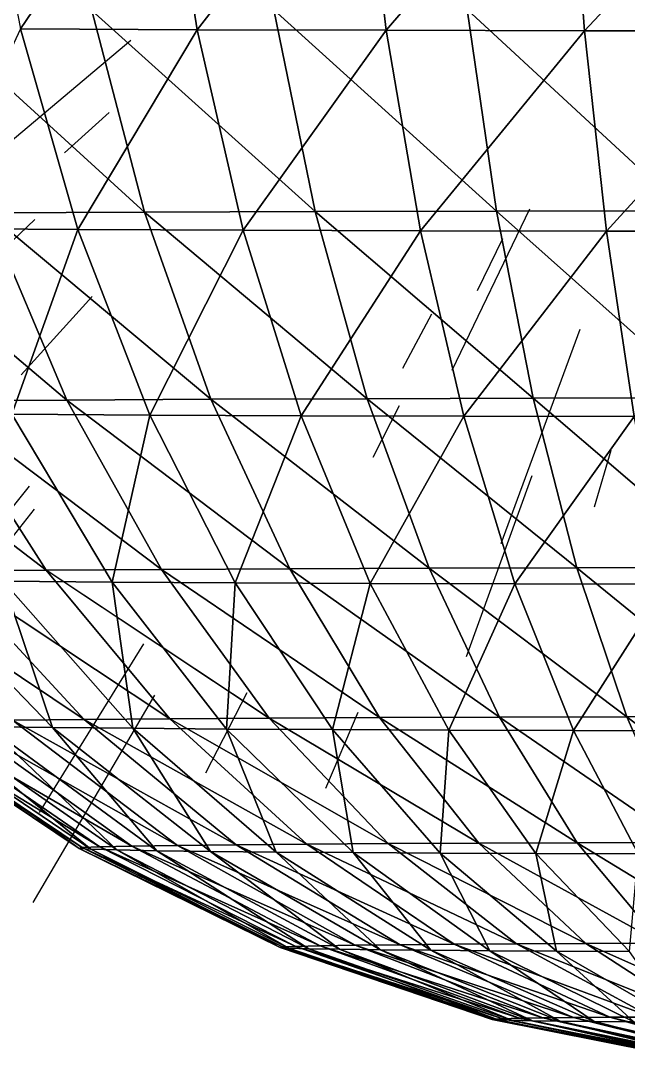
# Model space of a CAD drawing. Header units: metres. Extents: x -186 to 389, y -250 to 250.
# Drawn here: x -33.4 to 55.2, y -248 to -95.8 of the extents above; entities that cross this region are included whole.
import ezdxf

# ---------------------------------------------------------------- set-up
doc = ezdxf.new("R2010")
doc.units = ezdxf.units.M

msp = doc.modelspace()

# ---------------------------------------------------------------- linework, layer by layer
for p, q in [((-17.363129, -98.66415, -802.4123), (-54.31601, -129.72948, -864.186)), ((-20.531578, -109.169624, -794.77844), (-27.042236, -115.06655, -804.96375)), ((40.777695, -123.28554, -398.1447), (29.48027, -146.80388, -358.4521)), ((-31.396988, -124.80233, -776.9814), (-41.581573, -134.47575, -790.2173)), ((36.868988, -127.6236, -401.9442), (33.135643, -135.1708, -389.86417)), ((-23.027779, -136.00262, -774.6471), (-33.37892, -147.44542, -788.81824)), ((26.473053, -138.59825, -799.5706), (22.279938, -146.50224, -810.59717)), ((48.149246, -140.81772, -804.9207), (36.63379, -172.09169, -849.0503)), ((21.788246, -151.96884, -425.13937), (17.916924, -159.491, -416.17633)), ((52.682755, -158.49121, -420.09253), (50.212387, -166.76584, -410.37512)), ((41.159817, -162.15369, -426.6488), (31.56578, -188.5932, -397.3697)), ((-32.189636, -163.70401, -473.07166), (-40.70764, -174.25273, -464.492)), ((-31.496078, -167.03769, -735.8642), (-47.470993, -187.33038, -751.61444)), ((-15.550949, -186.68845, -488.7597), (-30.77211, -211.28032, -473.28732)), ((-13.942314, -194.15387, -499.8109), (-31.69719, -224.40756, -483.23022)), ((-0.43743896, -193.85788, -486.49957), (-6.497963, -205.55551, -479.27563)), ((15.744736, -196.72508, -478.93347), (11.015961, -207.76619, -471.78973))]:
    msp.add_line(p, q)
for points in [[(-39.541824, -66.07909, -802.8434), (-33.46762, -96.98453, -794.0485), (-12.62368, -66.19447, -819.3707), (-12.62358, -66.194374, -819.3706)], [(-33.46762, -96.98453, -794.0485), (-7.721222, -97.094894, -809.85645), (-12.62368, -66.19447, -819.3707), (-12.62358, -66.194374, -819.3706)], [(-12.62368, -66.19447, -819.3707), (-7.721222, -97.094894, -809.85645), (16.221573, -66.28435, -832.24335), (16.221672, -66.28425, -832.2432)], [(-7.721222, -97.094894, -809.85645), (19.8684, -97.18085, -822.1687), (16.221573, -66.28435, -832.24335), (16.221672, -66.28425, -832.2432)], [(16.221573, -66.28435, -832.24335), (19.8684, -97.18085, -822.1687), (46.500175, -66.34716, -841.2408), (46.500275, -66.34706, -841.24066)], [(19.8684, -97.18085, -822.1687), (48.82898, -97.24093, -830.77454), (46.500175, -66.34716, -841.2408), (46.500275, -66.34706, -841.24066)], [(46.500175, -66.34716, -841.2408), (48.82898, -97.24093, -830.77454), (77.69429, -66.38184, -846.2092), (77.69439, -66.381744, -846.2091)], [(48.82898, -97.24093, -830.77454), (78.66527, -97.2741, -835.5267), (77.69429, -66.38184, -846.2092), (77.69439, -66.381744, -846.2091)], [(-23.078423, -94.304085, -410.10956), (-15.37114, -123.717964, -422.14343), (-47.53618, -94.42792, -427.84613), (-47.53608, -94.42782, -427.84604)], [(3.4852142, -94.203606, -395.71698), (9.52906, -123.62377, -408.65216), (-23.078423, -94.304085, -410.10956), (-23.078323, -94.303986, -410.10947)], [(9.52906, -123.62377, -408.65216), (-15.37114, -123.717964, -422.14343), (-23.078423, -94.304085, -410.10956), (-23.078323, -94.303986, -410.10947)], [(31.700325, -94.1282, -384.91473), (35.977303, -123.55308, -398.52634), (3.4852142, -94.203606, -395.71698), (3.4853141, -94.20351, -395.7169)], [(35.977303, -123.55308, -398.52634), (9.52906, -123.62377, -408.65216), (3.4852142, -94.203606, -395.71698), (3.4853141, -94.20351, -395.7169)], [(61.084, -94.07914, -377.88763), (63.520943, -123.507095, -391.9393), (31.700325, -94.1282, -384.91473), (31.700424, -94.1281, -384.91464)], [(63.520943, -123.507095, -391.9393), (35.977303, -123.55308, -398.52634), (31.700325, -94.1282, -384.91473), (31.700424, -94.1281, -384.91464)], [(-15.37114, -123.717964, -422.14343), (-38.297333, -123.83404, -438.76935), (-47.53618, -94.42792, -427.84613), (-47.53608, -94.42782, -427.84604)], [(-47.103317, -126.105995, -764.1984), (-25.109772, -126.23055, -782.0398), (-33.46762, -96.98453, -794.0485), (-33.46752, -96.98443, -794.0484)], [(-33.46762, -96.98453, -794.0485), (-25.109772, -126.23055, -782.0398), (-7.721222, -97.094894, -809.85645), (-7.721122, -97.094795, -809.8563)], [(-25.109772, -126.23055, -782.0398), (-0.9756317, -126.33401, -796.85785), (-7.721222, -97.094894, -809.85645), (-7.721122, -97.094795, -809.8563)], [(-7.721222, -97.094894, -809.85645), (-0.9756317, -126.33401, -796.85785), (19.8684, -97.18085, -822.1687), (19.8685, -97.18075, -822.1686)], [(-0.9756317, -126.33401, -796.85785), (24.8863, -126.41458, -808.3991), (19.8684, -97.18085, -822.1687), (19.8685, -97.18075, -822.1686)], [(19.8684, -97.18085, -822.1687), (24.8863, -126.41458, -808.3991), (48.82898, -97.24093, -830.77454), (48.82908, -97.24083, -830.7744)], [(24.8863, -126.41458, -808.3991), (52.033363, -126.470894, -816.46594), (48.82898, -97.24093, -830.77454), (48.82908, -97.24083, -830.7744)], [(48.82898, -97.24093, -830.77454), (52.033363, -126.470894, -816.46594), (78.66527, -97.2741, -835.5267), (78.66537, -97.274, -835.52655)], [(52.033363, -126.470894, -816.46594), (80.00125, -126.50199, -820.92053), (78.66527, -97.2741, -835.5267), (78.66537, -97.274, -835.52655)], [(-38.297333, -123.83404, -438.76935), (-26.692192, -151.12129, -452.55762), (-58.85721, -123.97001, -458.24542), (-58.85711, -123.96991, -458.24533)], [(-26.692192, -151.12129, -452.55762), (-45.526794, -151.24586, -470.39935), (-58.85721, -123.97001, -458.24542), (-58.85711, -123.96991, -458.24533)], [(-15.37114, -123.717964, -422.14343), (-5.68985, -151.01495, -437.32684), (-38.297333, -123.83404, -438.76935), (-38.297234, -123.83394, -438.76926)], [(-5.68985, -151.01495, -437.32684), (-26.692192, -151.12129, -452.55762), (-38.297333, -123.83404, -438.76935), (-38.297234, -123.83394, -438.76926)], [(9.52906, -123.62377, -408.65216), (17.12088, -150.92868, -424.9677), (-15.37114, -123.717964, -422.14343), (-15.371039, -123.717865, -422.14334)], [(17.12088, -150.92868, -424.9677), (-5.68985, -151.01495, -437.32684), (-15.37114, -123.717964, -422.14343), (-15.371039, -123.717865, -422.14334)], [(35.977303, -123.55308, -398.52634), (41.349747, -150.86392, -415.69162), (9.52906, -123.62377, -408.65216), (9.5291605, -123.62367, -408.65207)], [(41.349747, -150.86392, -415.69162), (17.12088, -150.92868, -424.9677), (9.52906, -123.62377, -408.65216), (9.5291605, -123.62367, -408.65207)], [(63.520943, -123.507095, -391.9393), (66.58208, -150.8218, -409.6573), (35.977303, -123.55308, -398.52634), (35.9774, -123.55298, -398.52625)], [(66.58208, -150.8218, -409.6573), (41.349747, -150.86392, -415.69162), (35.977303, -123.55308, -398.52634), (35.9774, -123.55298, -398.52625)], [(-47.103317, -126.105995, -764.1984), (-34.75923, -153.2026, -750.6785), (-25.109772, -126.23055, -782.0398), (-25.109673, -126.23045, -782.0397)], [(-34.75923, -153.2026, -750.6785), (-14.611252, -153.31671, -767.02277), (-25.109772, -126.23055, -782.0398), (-25.109673, -126.23045, -782.0397)], [(-25.109772, -126.23055, -782.0398), (-14.611252, -153.31671, -767.02277), (-0.9756317, -126.33401, -796.85785), (-0.9755317, -126.33391, -796.8577)], [(-14.611252, -153.31671, -767.02277), (7.4976807, -153.41148, -780.59735), (-0.9756317, -126.33401, -796.85785), (-0.9755317, -126.33391, -796.8577)], [(-0.9756317, -126.33401, -796.85785), (7.4976807, -153.41148, -780.59735), (24.8863, -126.41458, -808.3991), (24.886398, -126.41448, -808.399)], [(7.4976807, -153.41148, -780.59735), (31.189438, -153.4853, -791.1701), (24.8863, -126.41458, -808.3991), (24.886398, -126.41448, -808.399)], [(24.8863, -126.41458, -808.3991), (31.189438, -153.4853, -791.1701), (52.033363, -126.470894, -816.46594), (52.033463, -126.470795, -816.4658)], [(31.189438, -153.4853, -791.1701), (56.058456, -153.5369, -798.56006), (52.033363, -126.470894, -816.46594), (52.033463, -126.470795, -816.4658)], [(52.033363, -126.470894, -816.46594), (56.058456, -153.5369, -798.56006), (80.00125, -126.50199, -820.92053), (80.00135, -126.50189, -820.9204)], [(-45.526794, -151.24586, -470.39935), (-29.70636, -175.93387, -484.87723), (-61.871384, -151.38652, -490.5468), (-61.871284, -151.38641, -490.54672)], [(-29.70636, -175.93387, -484.87723), (-44.274124, -176.05923, -502.8344), (-61.871384, -151.38652, -490.5468), (-61.871284, -151.38641, -490.54672)], [(-26.692192, -151.12129, -452.55762), (-12.919289, -175.82285, -468.9751), (-45.526794, -151.24586, -470.39935), (-45.526695, -151.24576, -470.39926)], [(-12.919289, -175.82285, -468.9751), (-29.70636, -175.93387, -484.87723), (-45.526794, -151.24586, -470.39935), (-45.526695, -151.24576, -470.39926)], [(-5.68985, -151.01495, -437.32684), (5.799858, -175.72809, -455.40012), (-26.692192, -151.12129, -452.55762), (-26.692093, -151.12119, -452.55753)], [(5.799858, -175.72809, -455.40012), (-12.919289, -175.82285, -468.9751), (-26.692192, -151.12129, -452.55762), (-26.692093, -151.12119, -452.55753)], [(17.12088, -150.92868, -424.9677), (26.13079, -175.65117, -444.38452), (-5.68985, -151.01495, -437.32684), (-5.6897497, -151.01485, -437.32675)], [(26.13079, -175.65117, -444.38452), (5.799858, -175.72809, -455.40012), (-5.68985, -151.01495, -437.32684), (-5.6897497, -151.01485, -437.32675)], [(41.349747, -150.86392, -415.69162), (47.725697, -175.59344, -436.11682), (17.12088, -150.92868, -424.9677), (17.12098, -150.92857, -424.96762)], [(47.725697, -175.59344, -436.11682), (26.13079, -175.65117, -444.38452), (17.12088, -150.92868, -424.9677), (17.12098, -150.92857, -424.96762)], [(66.58208, -150.8218, -409.6573), (70.214966, -175.55591, -430.73853), (41.349747, -150.86392, -415.69162), (41.349846, -150.86382, -415.69153)], [(70.214966, -175.55591, -430.73853), (47.725697, -175.59344, -436.11682), (41.349747, -150.86392, -415.69162), (41.349846, -150.86382, -415.69153)], [(-36.011856, -177.5607, -717.9002), (-20.10936, -177.6779, -734.6868), (-34.75923, -153.2026, -750.6785), (-34.759132, -153.2025, -750.6784)], [(-34.75923, -153.2026, -750.6785), (-20.10936, -177.6779, -734.6868), (-14.611252, -153.31671, -767.02277), (-14.611152, -153.3166, -767.02264)], [(-20.10936, -177.6779, -734.6868), (-2.151703, -177.7796, -749.2543), (-14.611252, -153.31671, -767.02277), (-14.611152, -153.3166, -767.02264)], [(-14.611252, -153.31671, -767.02277), (-2.151703, -177.7796, -749.2543), (7.4976807, -153.41148, -780.59735), (7.497781, -153.41138, -780.5972)], [(-2.151703, -177.7796, -749.2543), (17.55375, -177.86407, -761.35315), (7.4976807, -153.41148, -780.59735), (7.497781, -153.41138, -780.5972)], [(7.4976807, -153.41148, -780.59735), (17.55375, -177.86407, -761.35315), (31.189438, -153.4853, -791.1701), (31.189537, -153.4852, -791.17)], [(17.55375, -177.86407, -761.35315), (38.669937, -177.92986, -770.7765), (31.189438, -153.4853, -791.1701), (31.189537, -153.4852, -791.17)], [(31.189438, -153.4853, -791.1701), (38.669937, -177.92986, -770.7765), (56.058456, -153.5369, -798.56006), (56.058556, -153.53679, -798.55994)], [(38.669937, -177.92986, -770.7765), (60.835403, -177.97583, -777.3631), (56.058456, -153.5369, -798.56006), (56.058556, -153.53679, -798.55994)], [(-44.274124, -176.05923, -502.8344), (-24.208282, -197.71954, -516.8909), (-56.37329, -176.19681, -522.5394), (-56.37319, -176.1967, -522.5393)], [(-24.208282, -197.71954, -516.8909), (-34.624695, -197.83797, -533.85535), (-56.37329, -176.19681, -522.5394), (-56.37319, -176.1967, -522.5393)], [(-29.70636, -175.93387, -484.87723), (-11.666626, -197.6116, -501.43127), (-44.274124, -176.05923, -502.8344), (-44.274025, -176.05913, -502.83432)], [(-11.666626, -197.6116, -501.43127), (-24.208282, -197.71954, -516.8909), (-44.274124, -176.05923, -502.8344), (-44.274025, -176.05913, -502.83432)], [(-12.919289, -175.82285, -468.9751), (2.7856674, -197.51602, -487.7408), (-29.70636, -175.93387, -484.87723), (-29.70626, -175.93376, -484.87714)], [(2.7856674, -197.51602, -487.7408), (-11.666626, -197.6116, -501.43127), (-29.70636, -175.93387, -484.87723), (-29.70626, -175.93376, -484.87714)], [(5.799858, -175.72809, -455.40012), (18.901329, -197.43443, -476.05383), (-12.919289, -175.82285, -468.9751), (-12.9191885, -175.82274, -468.975)], [(18.901329, -197.43443, -476.05383), (2.7856674, -197.51602, -487.7408), (-12.919289, -175.82285, -468.9751), (-12.9191885, -175.82274, -468.975)], [(26.13079, -175.65117, -444.38452), (36.404606, -197.36823, -466.5703), (5.799858, -175.72809, -455.40012), (5.799958, -175.72798, -455.40002)], [(36.404606, -197.36823, -466.5703), (18.901329, -197.43443, -476.05383), (5.799858, -175.72809, -455.40012), (5.799958, -175.72798, -455.40002)], [(47.725697, -175.59344, -436.11682), (54.996075, -197.31853, -459.4525), (26.13079, -175.65117, -444.38452), (26.13089, -175.65106, -444.38443)], [(54.996075, -197.31853, -459.4525), (36.404606, -197.36823, -466.5703), (26.13079, -175.65117, -444.38452), (26.13089, -175.65106, -444.38443)], [(70.214966, -175.55591, -430.73853), (74.35752, -197.28621, -454.82224), (47.725697, -175.59344, -436.11682), (47.725796, -175.59334, -436.11673)], [(74.35752, -197.28621, -454.82224), (54.996075, -197.31853, -459.4525), (47.725697, -175.59344, -436.11682), (47.725796, -175.59334, -436.11673)], [(-38.26616, -198.77747, -668.427), (-28.782425, -198.89966, -685.9298), (-49.58719, -177.43002, -699.1815), (-49.58709, -177.42992, -699.1814)], [(-49.58719, -177.43002, -699.1815), (-28.782425, -198.89966, -685.9298), (-36.011856, -177.5607, -717.9002), (-36.011757, -177.5606, -717.9001)], [(-28.782425, -198.89966, -685.9298), (-17.095139, -199.01218, -702.0451), (-36.011856, -177.5607, -717.9002), (-36.011757, -177.5606, -717.9001)], [(-36.011856, -177.5607, -717.9002), (-17.095139, -199.01218, -702.0451), (-20.10936, -177.6779, -734.6868), (-20.10926, -177.6778, -734.6867)], [(-17.095139, -199.01218, -702.0451), (-3.4043884, -199.11307, -716.497), (-20.10936, -177.6779, -734.6868), (-20.10926, -177.6778, -734.6867)], [(-20.10936, -177.6779, -734.6868), (-3.4043884, -199.11307, -716.497), (-2.151703, -177.7796, -749.2543), (-2.151603, -177.7795, -749.25415)], [(-3.4043884, -199.11307, -716.497), (12.055695, -199.20062, -729.0384), (-2.151703, -177.7796, -749.2543), (-2.151603, -177.7795, -749.25415)], [(-2.151703, -177.7796, -749.2543), (12.055695, -199.20062, -729.0384), (17.55375, -177.86407, -761.35315), (17.553848, -177.86397, -761.353)], [(12.055695, -199.20062, -729.0384), (29.02047, -199.27335, -739.4545), (17.55375, -177.86407, -761.35315), (17.553848, -177.86397, -761.353)], [(17.55375, -177.86407, -761.35315), (29.02047, -199.27335, -739.4545), (38.669937, -177.92986, -770.7765), (38.670036, -177.92975, -770.77637)], [(29.02047, -199.27335, -739.4545), (47.19979, -199.32999, -747.5673), (38.669937, -177.92986, -770.7765), (38.670036, -177.92975, -770.77637)], [(38.669937, -177.92986, -770.7765), (47.19979, -199.32999, -747.5673), (60.835403, -177.97583, -777.3631), (60.835503, -177.97572, -777.363)], [(47.19979, -199.32999, -747.5673), (66.28247, -199.36957, -753.2378), (60.835403, -177.97583, -777.3631), (60.835503, -177.97572, -777.363)], [(-34.624695, -197.83797, -533.85535), (-10.572639, -216.09409, -546.4094), (-42.737656, -197.96487, -552.0342), (-42.737556, -197.96477, -552.03406)], [(-24.208282, -197.71954, -516.8909), (-2.0172272, -215.9968, -532.4759), (-34.624695, -197.83797, -533.85535), (-34.624596, -197.83786, -533.8552)], [(-2.0172272, -215.9968, -532.4759), (-10.572639, -216.09409, -546.4094), (-34.624695, -197.83797, -533.85535), (-34.624596, -197.83786, -533.8552)], [(-11.666626, -197.6116, -501.43127), (8.283737, -215.90814, -519.7782), (-24.208282, -197.71954, -516.8909), (-24.208183, -197.71944, -516.8908)], [(8.283737, -215.90814, -519.7782), (-2.0172272, -215.9968, -532.4759), (-24.208282, -197.71954, -516.8909), (-24.208183, -197.71944, -516.8908)], [(2.7856674, -197.51602, -487.7408), (20.153992, -215.82965, -508.5337), (-11.666626, -197.6116, -501.43127), (-11.666526, -197.6115, -501.43118)], [(20.153992, -215.82965, -508.5337), (8.283737, -215.90814, -519.7782), (-11.666626, -197.6116, -501.43127), (-11.666526, -197.6115, -501.43118)], [(18.901329, -197.43443, -476.05383), (33.390427, -215.76263, -498.93475), (2.7856674, -197.51602, -487.7408), (2.7857673, -197.51591, -487.74072)], [(33.390427, -215.76263, -498.93475), (20.153992, -215.82965, -508.5337), (2.7856674, -197.51602, -487.7408), (2.7857673, -197.51591, -487.74072)], [(36.404606, -197.36823, -466.5703), (47.76657, -215.70825, -491.14554), (18.901329, -197.43443, -476.05383), (18.901428, -197.43433, -476.05374)], [(47.76657, -215.70825, -491.14554), (33.390427, -215.76263, -498.93475), (18.901329, -197.43443, -476.05383), (18.901428, -197.43433, -476.05374)], [(54.996075, -197.31853, -459.4525), (63.03648, -215.66743, -485.29938), (36.404606, -197.36823, -466.5703), (36.404705, -197.36812, -466.57022)], [(63.03648, -215.66743, -485.29938), (47.76657, -215.70825, -491.14554), (36.404606, -197.36823, -466.5703), (36.404705, -197.36812, -466.57022)], [(74.35752, -197.28621, -454.82224), (78.9388, -215.64088, -481.49634), (54.996075, -197.31853, -459.4525), (54.996174, -197.31842, -459.45242)], [(78.9388, -215.64088, -481.49634), (63.03648, -215.66743, -485.29938), (54.996075, -197.31853, -459.4525), (54.996174, -197.31842, -459.45242)], [(-51.539703, -198.23537, -590.77563), (-24.465607, -216.42046, -593.1603), (-52.07817, -198.37428, -610.6753), (-52.07807, -198.37418, -610.6752)], [(-24.465607, -216.42046, -593.1603), (-24.907867, -216.53458, -609.5047), (-52.07817, -198.37428, -610.6753), (-52.07807, -198.37418, -610.6752)], [(-52.07817, -198.37428, -610.6753), (-24.907867, -216.53458, -609.5047), (-50.014557, -198.51251, -630.475), (-50.014458, -198.5124, -630.47485)], [(-48.408325, -198.0981, -571.11646), (-21.893692, -216.30772, -577.0134), (-51.539703, -198.23537, -590.77563), (-51.539604, -198.23526, -590.7755)], [(-21.893692, -216.30772, -577.0134), (-24.465607, -216.42046, -593.1603), (-51.539703, -198.23537, -590.77563), (-51.539604, -198.23526, -590.7755)], [(-24.907867, -216.53458, -609.5047), (-23.212936, -216.6481, -625.76697), (-50.014557, -198.51251, -630.475), (-50.014458, -198.5124, -630.47485)], [(-50.014557, -198.51251, -630.475), (-23.212936, -216.6481, -625.76697), (-45.38414, -198.64767, -649.836), (-45.38404, -198.64757, -649.8359)], [(-42.737656, -197.96487, -552.0342), (-17.23613, -216.1983, -561.3404), (-48.408325, -198.0981, -571.11646), (-48.408226, -198.09799, -571.11633)], [(-17.23613, -216.1983, -561.3404), (-21.893692, -216.30772, -577.0134), (-48.408325, -198.0981, -571.11646), (-48.408226, -198.09799, -571.11633)], [(-23.212936, -216.6481, -625.76697), (-19.40979, -216.75911, -641.66895), (-45.38414, -198.64767, -649.836), (-45.38404, -198.64757, -649.8359)], [(-45.38414, -198.64767, -649.836), (-19.40979, -216.75911, -641.66895), (-38.26616, -198.77747, -668.427), (-38.26606, -198.77736, -668.4269)], [(-10.572639, -216.09409, -546.4094), (-17.23613, -216.1983, -561.3404), (-42.737656, -197.96487, -552.0342), (-42.737556, -197.96477, -552.03406)], [(-19.40979, -216.75911, -641.66895), (-13.563515, -216.86572, -656.9385), (-38.26616, -198.77747, -668.427), (-38.26606, -198.77736, -668.4269)], [(-38.26616, -198.77747, -668.427), (-13.563515, -216.86572, -656.9385), (-28.782425, -198.89966, -685.9298), (-28.782326, -198.89955, -685.9297)], [(-13.563515, -216.86572, -656.9385), (-5.7741394, -216.96608, -671.3142), (-28.782425, -198.89966, -685.9298), (-28.782326, -198.89955, -685.9297)], [(-28.782425, -198.89966, -685.9298), (-5.7741394, -216.96608, -671.3142), (-17.095139, -199.01218, -702.0451), (-17.09504, -199.01207, -702.045)], [(-5.7741394, -216.96608, -671.3142), (3.8250885, -217.05849, -684.55035), (-17.095139, -199.01218, -702.0451), (-17.09504, -199.01207, -702.045)], [(-17.095139, -199.01218, -702.0451), (3.8250885, -217.05849, -684.55035), (-3.4043884, -199.11307, -716.497), (-3.4042885, -199.11296, -716.4969)], [(3.8250885, -217.05849, -684.55035), (15.069847, -217.14136, -696.4203), (-3.4043884, -199.11307, -716.497), (-3.4042885, -199.11296, -716.4969)], [(-3.4043884, -199.11307, -716.497), (15.069847, -217.14136, -696.4203), (12.055695, -199.20062, -729.0384), (12.055795, -199.20052, -729.03827)], [(15.069847, -217.14136, -696.4203), (27.767838, -217.21327, -706.72107), (12.055695, -199.20062, -729.0384), (12.055795, -199.20052, -729.03827)], [(12.055695, -199.20062, -729.0384), (27.767838, -217.21327, -706.72107), (29.02047, -199.27335, -739.4545), (29.020569, -199.27324, -739.4544)], [(27.767838, -217.21327, -706.72107), (41.701683, -217.273, -715.27625), (29.02047, -199.27335, -739.4545), (29.020569, -199.27324, -739.4544)], [(29.02047, -199.27335, -739.4545), (41.701683, -217.273, -715.27625), (47.19979, -199.32999, -747.5673), (47.19989, -199.32988, -747.5672)], [(41.701683, -217.273, -715.27625), (56.633083, -217.31952, -721.9396), (47.19979, -199.32999, -747.5673), (47.19989, -199.32988, -747.5672)], [(47.19979, -199.32999, -747.5673), (56.633083, -217.31952, -721.9396), (66.28247, -199.36957, -753.2378), (66.28257, -199.36946, -753.2377)], [(-10.572639, -216.09409, -546.4094), (15.371407, -230.65277, -559.9868), (-17.23613, -216.1983, -561.3404), (-17.23603, -216.1982, -561.3403)], [(-2.0172272, -215.9968, -532.4759), (21.919441, -230.57832, -549.3226), (-10.572639, -216.09409, -546.4094), (-10.572539, -216.09398, -546.4093)], [(21.919441, -230.57832, -549.3226), (15.371407, -230.65277, -559.9868), (-10.572639, -216.09409, -546.4094), (-10.572539, -216.09398, -546.4093)], [(8.283737, -215.90814, -519.7782), (29.803444, -230.51048, -539.60425), (-2.0172272, -215.9968, -532.4759), (-2.0171273, -215.99669, -532.47577)], [(29.803444, -230.51048, -539.60425), (21.919441, -230.57832, -549.3226), (-2.0172272, -215.9968, -532.4759), (-2.0171273, -215.99669, -532.47577)], [(20.153992, -215.82965, -508.5337), (38.888546, -230.4504, -530.99805), (8.283737, -215.90814, -519.7782), (8.283837, -215.90804, -519.7781)], [(38.888546, -230.4504, -530.99805), (29.803444, -230.51048, -539.60425), (8.283737, -215.90814, -519.7782), (8.283837, -215.90804, -519.7781)], [(33.390427, -215.76263, -498.93475), (49.01927, -230.39911, -523.6513), (20.153992, -215.82965, -508.5337), (20.15409, -215.82954, -508.5336)], [(49.01927, -230.39911, -523.6513), (38.888546, -230.4504, -530.99805), (20.153992, -215.82965, -508.5337), (20.15409, -215.82954, -508.5336)], [(47.76657, -215.70825, -491.14554), (60.022285, -230.3575, -517.6897), (33.390427, -215.76263, -498.93475), (33.390526, -215.76253, -498.93466)], [(60.022285, -230.3575, -517.6897), (49.01927, -230.39911, -523.6513), (33.390427, -215.76263, -498.93475), (33.390526, -215.76253, -498.93466)], [(63.03648, -215.66743, -485.29938), (71.70935, -230.32625, -513.2153), (47.76657, -215.70825, -491.14554), (47.76667, -215.70815, -491.14545)], [(71.70935, -230.32625, -513.2153), (60.022285, -230.3575, -517.6897), (47.76657, -215.70825, -491.14554), (47.76667, -215.70815, -491.14545)], [(-24.465607, -216.42046, -593.1603), (4.738205, -230.90257, -595.76843), (-24.907867, -216.53458, -609.5047), (-24.907768, -216.53447, -609.5046)], [(4.738205, -230.90257, -595.76843), (4.399704, -230.98991, -608.27783), (-24.907867, -216.53458, -609.5047), (-24.907768, -216.53447, -609.5046)], [(-24.907867, -216.53458, -609.5047), (4.399704, -230.98991, -608.27783), (-23.212936, -216.6481, -625.76697), (-23.212837, -216.648, -625.76685)], [(-21.893692, -216.30772, -577.0134), (6.7066574, -230.8163, -583.41016), (-24.465607, -216.42046, -593.1603), (-24.465508, -216.42035, -593.16016)], [(6.7066574, -230.8163, -583.41016), (4.738205, -230.90257, -595.76843), (-24.465607, -216.42046, -593.1603), (-24.465508, -216.42035, -593.16016)], [(4.399704, -230.98991, -608.27783), (5.696945, -231.07681, -620.7244), (-23.212936, -216.6481, -625.76697), (-23.212837, -216.648, -625.76685)], [(-23.212936, -216.6481, -625.76697), (5.696945, -231.07681, -620.7244), (-19.40979, -216.75911, -641.66895), (-19.40969, -216.759, -641.6688)], [(-17.23613, -216.1983, -561.3404), (10.2714, -230.73256, -571.41455), (-21.893692, -216.30772, -577.0134), (-21.893593, -216.30762, -577.0133)], [(10.2714, -230.73256, -571.41455), (6.7066574, -230.8163, -583.41016), (-21.893692, -216.30772, -577.0134), (-21.893593, -216.30762, -577.0133)], [(5.696945, -231.07681, -620.7244), (8.607742, -231.16179, -632.89526), (-19.40979, -216.75911, -641.66895), (-19.40969, -216.759, -641.6688)], [(-19.40979, -216.75911, -641.66895), (8.607742, -231.16179, -632.89526), (-13.563515, -216.86572, -656.9385), (-13.563415, -216.86562, -656.93835)], [(15.371407, -230.65277, -559.9868), (10.2714, -230.73256, -571.41455), (-17.23613, -216.1983, -561.3404), (-17.23603, -216.1982, -561.3403)], [(8.607742, -231.16179, -632.89526), (13.082298, -231.24338, -644.58203), (-13.563515, -216.86572, -656.9385), (-13.563415, -216.86562, -656.93835)], [(-13.563515, -216.86572, -656.9385), (13.082298, -231.24338, -644.58203), (-5.7741394, -216.96608, -671.3142), (-5.7740393, -216.96597, -671.3141)], [(13.082298, -231.24338, -644.58203), (19.044022, -231.32019, -655.5848), (-5.7741394, -216.96608, -671.3142), (-5.7740393, -216.96597, -671.3141)], [(-5.7741394, -216.96608, -671.3142), (19.044022, -231.32019, -655.5848), (3.8250885, -217.05849, -684.55035), (3.8251884, -217.05838, -684.55023)], [(19.044022, -231.32019, -655.5848), (26.390945, -231.39091, -665.7153), (3.8250885, -217.05849, -684.55035), (3.8251884, -217.05838, -684.55023)], [(3.8250885, -217.05849, -684.55035), (26.390945, -231.39091, -665.7153), (15.069847, -217.14136, -696.4203), (15.069947, -217.14125, -696.42017)], [(26.390945, -231.39091, -665.7153), (34.997307, -231.45435, -674.8002), (15.069847, -217.14136, -696.4203), (15.069947, -217.14125, -696.42017)], [(15.069847, -217.14136, -696.4203), (34.997307, -231.45435, -674.8002), (27.767838, -217.21327, -706.72107), (27.767937, -217.21317, -706.72095)], [(34.997307, -231.45435, -674.8002), (44.715923, -231.50938, -682.68396), (27.767838, -217.21327, -706.72107), (27.767937, -217.21317, -706.72095)], [(27.767838, -217.21327, -706.72107), (44.715923, -231.50938, -682.68396), (41.701683, -217.273, -715.27625), (41.701782, -217.27289, -715.2761)], [(44.715923, -231.50938, -682.68396), (55.380424, -231.55508, -689.2318), (41.701683, -217.273, -715.27625), (41.701782, -217.27289, -715.2761)], [(41.701683, -217.273, -715.27625), (55.380424, -231.55508, -689.2318), (56.633083, -217.31952, -721.9396), (56.633183, -217.31941, -721.93945)], [(4.738205, -230.90257, -595.76843), (35.5719, -241.43384, -598.5553), (4.399704, -230.98991, -608.27783), (4.399804, -230.9898, -608.2777)], [(35.5719, -241.43384, -598.5553), (35.342964, -241.4929, -607.01575), (4.399704, -230.98991, -608.27783), (4.399804, -230.9898, -608.2777)], [(4.399704, -230.98991, -608.27783), (35.342964, -241.4929, -607.01575), (5.696945, -231.07681, -620.7244), (5.6970453, -231.0767, -620.7243)], [(6.7066574, -230.8163, -583.41016), (36.90322, -241.3755, -590.1971), (4.738205, -230.90257, -595.76843), (4.738305, -230.90247, -595.7683)], [(36.90322, -241.3755, -590.1971), (35.5719, -241.43384, -598.5553), (4.738205, -230.90257, -595.76843), (4.738305, -230.90247, -595.7683)], [(35.342964, -241.4929, -607.01575), (36.22033, -241.55168, -615.4337), (5.696945, -231.07681, -620.7244), (5.6970453, -231.0767, -620.7243)], [(5.696945, -231.07681, -620.7244), (36.22033, -241.55168, -615.4337), (8.607742, -231.16179, -632.89526), (8.607842, -231.16168, -632.89514)], [(10.2714, -230.73256, -571.41455), (39.314148, -241.31885, -582.0841), (6.7066574, -230.8163, -583.41016), (6.7067575, -230.8162, -583.41003)], [(39.314148, -241.31885, -582.0841), (36.90322, -241.3755, -590.1971), (6.7066574, -230.8163, -583.41016), (6.7067575, -230.8162, -583.41003)], [(36.22033, -241.55168, -615.4337), (38.18898, -241.60915, -623.66516), (8.607742, -231.16179, -632.89526), (8.607842, -231.16168, -632.89514)], [(8.607742, -231.16179, -632.89526), (38.18898, -241.60915, -623.66516), (13.082298, -231.24338, -644.58203), (13.082398, -231.24327, -644.5819)], [(15.371407, -230.65277, -559.9868), (42.76342, -241.2649, -574.3552), (10.2714, -230.73256, -571.41455), (10.271501, -230.73245, -571.4144)], [(42.76342, -241.2649, -574.3552), (39.314148, -241.31885, -582.0841), (10.2714, -230.73256, -571.41455), (10.271501, -230.73245, -571.4144)], [(38.18898, -241.60915, -623.66516), (41.215237, -241.66434, -631.5693), (13.082298, -231.24338, -644.58203), (13.082398, -231.24327, -644.5819)], [(13.082298, -231.24338, -644.58203), (41.215237, -241.66434, -631.5693), (19.044022, -231.32019, -655.5848), (19.04412, -231.32008, -655.58466)], [(21.919441, -230.57832, -549.3226), (47.19203, -241.21454, -567.14276), (15.371407, -230.65277, -559.9868), (15.371507, -230.65266, -559.9867)], [(47.19203, -241.21454, -567.14276), (42.76342, -241.2649, -574.3552), (15.371407, -230.65277, -559.9868), (15.371507, -230.65266, -559.9867)], [(41.215237, -241.66434, -631.5693), (45.247307, -241.71628, -639.01074), (19.044022, -231.32019, -655.5848), (19.04412, -231.32008, -655.58466)], [(19.044022, -231.32019, -655.5848), (45.247307, -241.71628, -639.01074), (26.390945, -231.39091, -665.7153), (26.391045, -231.39081, -665.71515)], [(29.803444, -230.51048, -539.60425), (52.524193, -241.16866, -560.56995), (21.919441, -230.57832, -549.3226), (21.91954, -230.57822, -549.32245)], [(52.524193, -241.16866, -560.56995), (47.19203, -241.21454, -567.14276), (21.919441, -230.57832, -549.3226), (21.91954, -230.57822, -549.32245)], [(38.888546, -230.4504, -530.99805), (58.668686, -241.12802, -554.7494), (29.803444, -230.51048, -539.60425), (29.803543, -230.51038, -539.6041)], [(58.668686, -241.12802, -554.7494), (52.524193, -241.16866, -560.56995), (29.803444, -230.51048, -539.60425), (29.803543, -230.51038, -539.6041)], [(49.01927, -230.39911, -523.6513), (65.52037, -241.09332, -549.7806), (38.888546, -230.4504, -530.99805), (38.888645, -230.45029, -530.9979)], [(65.52037, -241.09332, -549.7806), (58.668686, -241.12802, -554.7494), (38.888546, -230.4504, -530.99805), (38.888645, -230.45029, -530.9979)], [(60.022285, -230.3575, -517.6897), (72.962, -241.06519, -545.7486), (49.01927, -230.39911, -523.6513), (49.01937, -230.399, -523.6512)], [(72.962, -241.06519, -545.7486), (65.52037, -241.09332, -549.7806), (49.01927, -230.39911, -523.6513), (49.01937, -230.399, -523.6512)], [(45.247307, -241.71628, -639.01074), (50.21623, -241.76411, -645.86224), (26.390945, -231.39091, -665.7153), (26.391045, -231.39081, -665.71515)], [(26.390945, -231.39091, -665.7153), (50.21623, -241.76411, -645.86224), (34.997307, -231.45435, -674.8002), (34.997406, -231.45424, -674.80005)], [(50.21623, -241.76411, -645.86224), (56.03694, -241.807, -652.0066), (34.997307, -231.45435, -674.8002), (34.997406, -231.45424, -674.80005)], [(34.997307, -231.45435, -674.8002), (56.03694, -241.807, -652.0066), (44.715923, -231.50938, -682.68396), (44.716022, -231.50928, -682.68384)], [(56.03694, -241.807, -652.0066), (62.6099, -241.84422, -657.3386), (44.715923, -231.50938, -682.68396), (44.716022, -231.50928, -682.68384)], [(44.715923, -231.50938, -682.68396), (62.6099, -241.84422, -657.3386), (55.380424, -231.55508, -689.2318), (55.380524, -231.55498, -689.2317)], [(35.5719, -241.43384, -598.5553), (67.50799, -247.83414, -601.47327), (35.342964, -241.4929, -607.01575), (35.343063, -241.4928, -607.0156)], [(67.50799, -247.83414, -601.47327), (67.39253, -247.86392, -605.74005), (35.342964, -241.4929, -607.01575), (35.343063, -241.4928, -607.0156)], [(35.342964, -241.4929, -607.01575), (67.39253, -247.86392, -605.74005), (36.22033, -241.55168, -615.4337), (36.22043, -241.55157, -615.4336)], [(36.90322, -241.3755, -590.1971), (68.1794, -247.8047, -597.2581), (35.5719, -241.43384, -598.5553), (35.572, -241.43373, -598.5552)], [(68.1794, -247.8047, -597.2581), (67.50799, -247.83414, -601.47327), (35.5719, -241.43384, -598.5553), (35.572, -241.43373, -598.5552)], [(67.39253, -247.86392, -605.74005), (67.835, -247.89357, -609.98535), (36.22033, -241.55168, -615.4337), (36.22043, -241.55157, -615.4336)], [(36.22033, -241.55168, -615.4337), (67.835, -247.89357, -609.98535), (38.18898, -241.60915, -623.66516), (38.18908, -241.60904, -623.66504)], [(39.314148, -241.31885, -582.0841), (69.395256, -247.77614, -593.1666), (36.90322, -241.3755, -590.1971), (36.90332, -241.3754, -590.19696)], [(69.395256, -247.77614, -593.1666), (68.1794, -247.8047, -597.2581), (36.90322, -241.3755, -590.1971), (36.90332, -241.3754, -590.19696)], [(67.835, -247.89357, -609.98535), (68.82782, -247.92255, -614.1366), (38.18898, -241.60915, -623.66516), (38.18908, -241.60904, -623.66504)], [(38.18898, -241.60915, -623.66516), (68.82782, -247.92255, -614.1366), (41.215237, -241.66434, -631.5693), (41.215336, -241.66423, -631.56915)], [(42.76342, -241.2649, -574.3552), (71.13477, -247.74893, -589.26886), (39.314148, -241.31885, -582.0841), (39.314247, -241.31874, -582.084)], [(71.13477, -247.74893, -589.26886), (69.395256, -247.77614, -593.1666), (39.314148, -241.31885, -582.0841), (39.314247, -241.31874, -582.084)], [(68.82782, -247.92255, -614.1366), (70.354004, -247.95038, -618.12274), (41.215237, -241.66434, -631.5693), (41.215336, -241.66423, -631.56915)], [(41.215237, -241.66434, -631.5693), (70.354004, -247.95038, -618.12274), (45.247307, -241.71628, -639.01074), (45.247406, -241.71617, -639.0106)], [(47.19203, -241.21454, -567.14276), (73.36819, -247.72354, -585.6315), (42.76342, -241.2649, -574.3552), (42.76352, -241.26479, -574.3551)], [(73.36819, -247.72354, -585.6315), (71.13477, -247.74893, -589.26886), (42.76342, -241.2649, -574.3552), (42.76352, -241.26479, -574.3551)], [(70.354004, -247.95038, -618.12274), (72.387436, -247.97658, -621.87555), (45.247307, -241.71628, -639.01074), (45.247406, -241.71617, -639.0106)], [(45.247307, -241.71628, -639.01074), (72.387436, -247.97658, -621.87555), (50.21623, -241.76411, -645.86224), (50.216328, -241.764, -645.8621)], [(52.524193, -241.16866, -560.56995), (76.057274, -247.7004, -582.3167), (47.19203, -241.21454, -567.14276), (47.19213, -241.21443, -567.14264)], [(76.057274, -247.7004, -582.3167), (73.36819, -247.72354, -585.6315), (47.19203, -241.21454, -567.14276), (47.19213, -241.21443, -567.14264)], [(72.387436, -247.97658, -621.87555), (74.89333, -248.0007, -625.3309), (50.21623, -241.76411, -645.86224), (50.216328, -241.764, -645.8621)], [(50.21623, -241.76411, -645.86224), (74.89333, -248.0007, -625.3309), (56.03694, -241.807, -652.0066), (56.03704, -241.8069, -652.0065)], [(58.668686, -241.12802, -554.7494), (79.15603, -247.6799, -579.38135), (52.524193, -241.16866, -560.56995), (52.524292, -241.16855, -560.5698)], [(79.15603, -247.6799, -579.38135), (76.057274, -247.7004, -582.3167), (52.524193, -241.16866, -560.56995), (52.524292, -241.16855, -560.5698)]]:
    msp.add_3dface(points)

doc.saveas('drawing.dxf')
